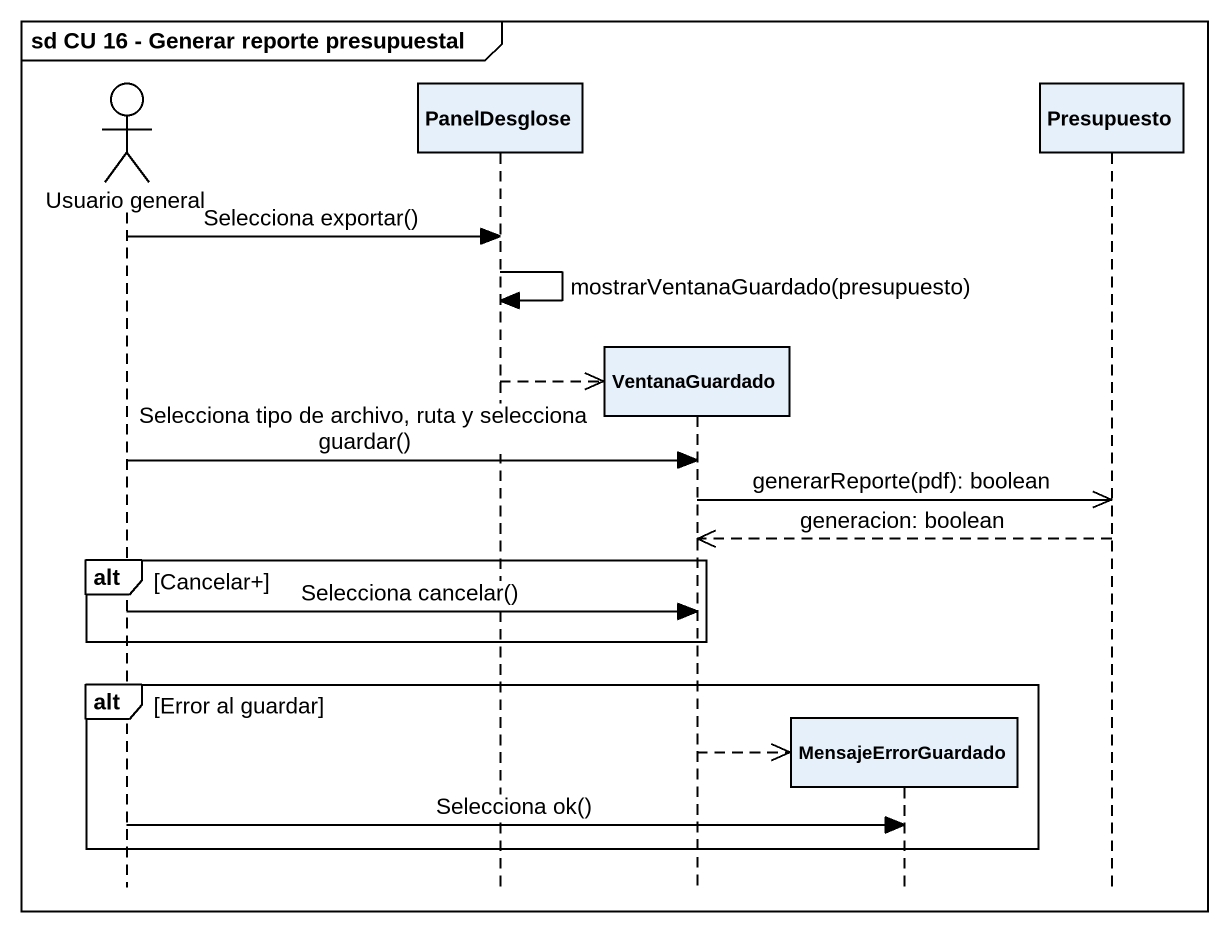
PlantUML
@startuml
mainframe sd CU 16 - Generar reporte presupuestal
hide footbox
actor "Usuario general" as Usuario_general
participant PanelDesglose
participant VentanaGuardado
participant MensajeErrorGuardado
participant Presupuesto

Usuario_general -> PanelDesglose : Selecciona exportar()
PanelDesglose -> PanelDesglose : mostrarVentanaGuardado(presupuesto)
PanelDesglose -->> VentanaGuardado **
Usuario_general -> VentanaGuardado : Selecciona tipo de archivo, ruta y selecciona guardar()
VentanaGuardado ->> Presupuesto : generarReporte(pdf): boolean
Presupuesto -->> VentanaGuardado : generacion: boolean
alt Cancelar+
  Usuario_general -> VentanaGuardado : Selecciona cancelar()
end
alt Error al guardar
  VentanaGuardado -->> MensajeErrorGuardado **
  Usuario_general -> MensajeErrorGuardado : Selecciona ok()
end
@enduml
